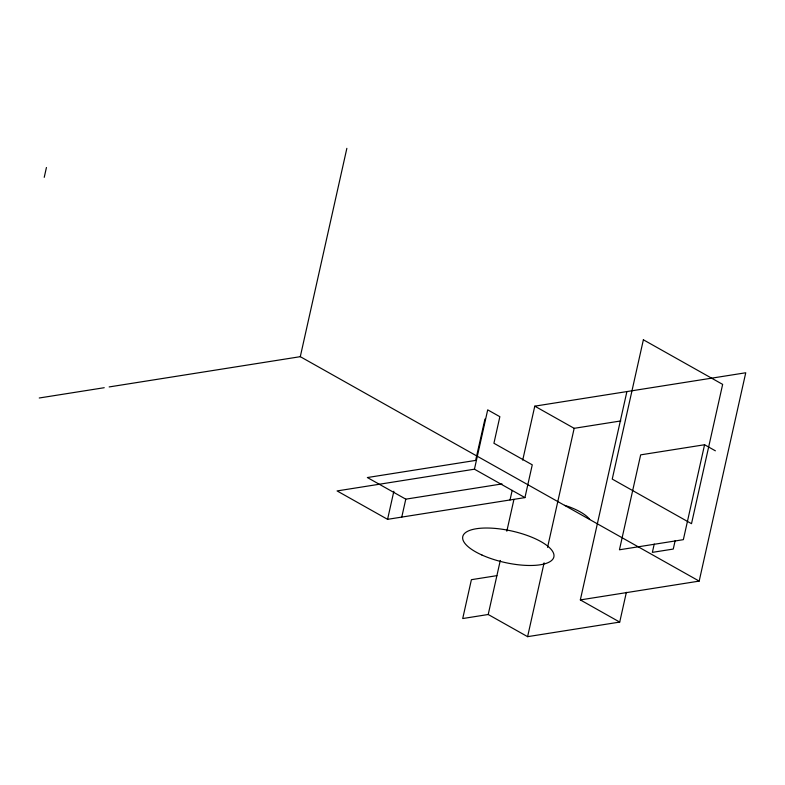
<?xml version="1.0" encoding="UTF-8"?>
<svg xmlns="http://www.w3.org/2000/svg" width="785" height="785" viewBox="0 0 785 785"><rect width="100%" height="100%" fill="white"/><g stroke="black" fill="none" stroke-linecap="round" stroke-linejoin="round"><path stroke-width="1.18" d="M44.235 177.341L46.433 167.499M109.164 386.936L300.292 356.675L346.862 148.336M474.444 469.195L487.701 409.858L499.859 416.698L493.922 443.26L532.259 464.828L524.939 497.602L474.444 469.195L337.089 490.929L387.574 519.336L393.854 491.253M401.773 517.099L405.786 499.162L502.017 483.923M510.034 499.957L512.173 490.389M496.895 575.65L471.402 579.683L462.718 618.541L488.211 614.498L500.29 560.461M506.825 531.209L513.939 499.417M522.722 460.108L534.781 406.159L745.75 372.767L699.18 581.106L580.331 599.917L626.901 391.578M488.211 614.498L527.598 636.664L544.093 562.845M547.557 547.371L574.169 428.325L620.827 420.937M527.598 636.664L619.718 622.083L626.371 592.312M654.229 544.054L652.364 552.365L673.265 549.058L675.12 540.747M704.577 444.742L683.352 539.668L619.443 549.785L640.658 454.858L704.577 444.742L715.38 450.816M39.25 397.995L104.228 387.712M387.574 519.336L524.939 497.602M564.484 505.324L568.517 506.58A41.517 14.336 12.6 0 1 589.388 518.973L589.663 519.484M534.781 406.159L574.169 428.325M484.953 419.053L475.632 460.412L367.37 477.545L405.786 499.162M300.292 356.675L699.18 581.106M580.331 599.917L619.718 622.083M643.376 339.787L612.241 479.085L691.506 523.683L722.651 384.385L643.376 339.787M481.951 555.034A46.668 16.112 12.6 0 0 553.808 557.164A46.668 16.112 12.6 0 0 489.192 528.06A46.668 16.112 12.6 0 0 481.951 555.034"/></g></svg>
